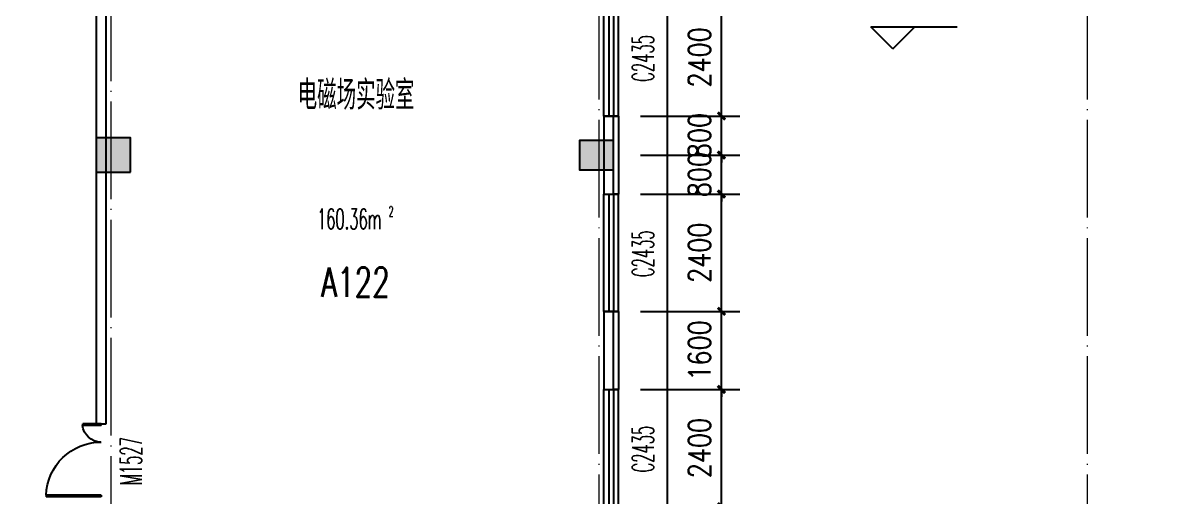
# Model space of a CAD drawing. Extents: x 1417642 to 3570900, y 124798 to 1191112.
# Drawn here: x 1455679 to 1479279, y 712533 to 722236 of the extents above; entities that cross this region are included whole.
import ezdxf

# ---------------------------------------------------------------- set-up
doc = ezdxf.new("R2010")
doc.units = 0
doc.header["$LTSCALE"] = 1000
doc.header["$MEASUREMENT"] = 0
doc.linetypes.add('DOTE', pattern=[2.42, 2, -0.2, 0.02, -0.2])
doc.layers.get('0').update_dxf_attribs({"linetype": 'CONTINUOUS'})
doc.layers.get('Defpoints').update_dxf_attribs({"linetype": 'CONTINUOUS'})
for name, color, linetype in [('colu', 2, 'CONTINUOUS'), ('DIM_ELEV', 3, 'CONTINUOUS'), ('DOTE', 1, 'DOTE'), ('PUB_DIM', 3, 'CONTINUOUS'), ('PUB_TEXT', 40, 'CONTINUOUS'), ('SPACE', 7, 'CONTINUOUS'), ('SURFACE', 6, 'CONTINUOUS'), ('tiaozheng', 20, 'CONTINUOUS'), ('WALL', 4, 'CONTINUOUS'), ('WINDOW', 2, 'CONTINUOUS'), ('WINDOW_TEXT', 7, 'CONTINUOUS'), ('填充', 252, 'CONTINUOUS'), ('屋面轮廓', 101, 'CONTINUOUS'), ('柱填充', 8, 'CONTINUOUS')]:
    doc.layers.add(name, color=color, linetype=linetype)
doc.styles.add('_TCH_SPACE', font='ROMANS', dxfattribs={"width": 0.7, "height": 5, "bigfont": 'Z'})
doc.styles.add('_TCH_WINDOW', font='ROMANS.shx', dxfattribs={"width": 0.7, "height": 400, "bigfont": 'Z.shx'})
doc.styles.add('DIM_FONT', font='SIMPLEX.shx', dxfattribs={"width": 0.8})
doc.styles.add('Z', font='ROMANS', dxfattribs={"width": 0.7, "bigfont": 'Z'})
doc.dimstyles.new('DIMN150', dxfattribs={"dimscale": 1.5, "dimtxt": 300, "dimasz": 100, "dimexe": 250, "dimexo": 300, "dimgap": 150, "dimtad": 1, "dimdec": 0, "dimzin": 0, "dimdsep": 46, "dimtxsty": 'DIM_FONT', "dimblk": 'ARCHTICK', "dimcen": 0.09, "dimdle": 1.5, "dimclrt": 7, "dimazin": 2, "dimtfac": 1, "dimtdec": 0, "dimtix": 1, "dimtmove": 2, "dimatfit": 3, "dimldrblk": 'ARCHTICK', "dimfxl": 1, "dimtolj": 1, "dimtzin": 0, "dimarcsym": 0})

# ---------------------------------------------------------------- blocks, each defined once
blk = doc.blocks.new('e')
at = {"layer": '柱填充'}
h = blk.add_hatch(color=256, dxfattribs=at)
h.paths.add_polyline_path([(1540396, 673470), (1540396, 674070), (1539796, 674070), (1539796, 673470)])
h.paths.add_polyline_path([(1540396, 663470), (1540396, 664070), (1539796, 664070), (1539796, 663470)])
h.paths.add_polyline_path([(1540396, 659870), (1540396, 660470), (1539796, 660470), (1539796, 659870)])
h.paths.add_polyline_path([(1540396, 651870), (1540396, 652470), (1539796, 652470), (1539796, 651870)])
h.paths.add_polyline_path([(1540396, 643870), (1540396, 644470), (1539796, 644470), (1539796, 643870)])
h.paths.add_polyline_path([(1540396, 635870), (1540396, 636470), (1539796, 636470), (1539796, 635870)])
h.paths.add_polyline_path([(1540396, 627870), (1540396, 628470), (1539796, 628470), (1539796, 627870)])
h.paths.add_polyline_path([(1540396, 619870), (1540396, 620470), (1539796, 620470), (1539796, 619870)])
h.paths.add_polyline_path([(1540396, 611870), (1540396, 612470), (1539796, 612470), (1539796, 611870)])
h.paths.add_polyline_path([(1540396, 603870), (1540396, 604470), (1539796, 604470), (1539796, 603870)])
h.paths.add_polyline_path([(1540396, 595870), (1540396, 596470), (1539796, 596470), (1539796, 595870)])
h.paths.add_polyline_path([(1611246, 673470), (1611246, 674070), (1610646, 674070), (1610646, 673470)])
h.paths.add_polyline_path([(1602046, 673370), (1602046, 674070), (1601346, 674070), (1601346, 673370)])
h.paths.add_polyline_path([(1594046, 673370), (1594046, 674070), (1593346, 674070), (1593346, 673370)])
h.paths.add_polyline_path([(1586046, 673370), (1586046, 674070), (1585346, 674070), (1585346, 673370)])
h.paths.add_polyline_path([(1578046, 673370), (1578046, 674070), (1577346, 674070), (1577346, 673370)])
h.paths.add_polyline_path([(1568046, 673370), (1568046, 674070), (1567346, 674070), (1567346, 673370)])
h.paths.add_polyline_path([(1558096, 673370), (1558096, 674070), (1557396, 674070), (1557396, 673370)])
h.paths.add_polyline_path([(1554396, 673370), (1554396, 674070), (1553696, 674070), (1553696, 673370)])
h.paths.add_polyline_path([(1544496, 673370), (1544496, 674070), (1543796, 674070), (1543796, 673370)])
h.paths.add_polyline_path([(1611246, 664070), (1610546, 664070), (1610546, 663470), (1611246, 663470)])
h.paths.add_polyline_path([(1602096, 663470), (1602096, 664270), (1601296, 664270), (1601296, 663470)])
h.paths.add_polyline_path([(1594096, 663470), (1594096, 664270), (1593296, 664270), (1593296, 663470)])
h.paths.add_polyline_path([(1586096, 663470), (1586096, 664270), (1585296, 664270), (1585296, 663470)])
h.paths.add_polyline_path([(1578096, 663470), (1578096, 664270), (1577296, 664270), (1577296, 663470)])
h.paths.add_polyline_path([(1568096, 663470), (1568096, 664270), (1567296, 664270), (1567296, 663470)])
h.paths.add_polyline_path([(1558096, 663470), (1558096, 664170), (1557396, 664170), (1557396, 663470)])
h.paths.add_polyline_path([(1554396, 663470), (1554396, 664170), (1553696, 664170), (1553696, 663470)])
h.paths.add_polyline_path([(1544496, 663470), (1544496, 664170), (1543796, 664170), (1543796, 663470)])
h.paths.add_polyline_path([(1611246, 660470), (1610546, 660470), (1610546, 659870), (1611246, 659870)])
h.paths.add_polyline_path([(1602046, 659770), (1602046, 660470), (1601346, 660470), (1601346, 659770)])
h.paths.add_polyline_path([(1594046, 659770), (1594046, 660470), (1593346, 660470), (1593346, 659770)])
h.paths.add_polyline_path([(1586046, 659770), (1586046, 660470), (1585346, 660470), (1585346, 659770)])
h.paths.add_polyline_path([(1578046, 659770), (1578046, 660470), (1577346, 660470), (1577346, 659770)])
h.paths.add_polyline_path([(1568046, 659770), (1568046, 660470), (1567346, 660470), (1567346, 659770)])
h.paths.add_polyline_path([(1557996, 659870), (1557996, 660470), (1557396, 660470), (1557396, 659870)])
h.paths.add_polyline_path([(1554396, 659870), (1554396, 660470), (1553796, 660470), (1553796, 659870)])
h.paths.add_polyline_path([(1544496, 659770), (1544496, 660470), (1543796, 660470), (1543796, 659770)])
h.paths.add_polyline_path([(1611246, 651870), (1611246, 652470), (1610646, 652470), (1610646, 651870)])
h.paths.add_polyline_path([(1601996, 651870), (1601996, 652470), (1601396, 652470), (1601396, 651870)])
h.paths.add_polyline_path([(1593996, 651870), (1593996, 652470), (1593396, 652470), (1593396, 651870)])
h.paths.add_polyline_path([(1585996, 651870), (1585996, 652470), (1585396, 652470), (1585396, 651870)])
h.paths.add_polyline_path([(1577996, 651870), (1577996, 652470), (1577396, 652470), (1577396, 651870)])
h.paths.add_polyline_path([(1567996, 651820), (1567996, 652520), (1567296, 652520), (1567296, 651820)])
h.paths.add_polyline_path([(1558096, 651820), (1558096, 652520), (1557396, 652520), (1557396, 651820)])
h.paths.add_polyline_path([(1554396, 651820), (1554396, 652520), (1553696, 652520), (1553696, 651820)])
h.paths.add_polyline_path([(1544496, 652470), (1543796, 652470), (1543796, 651870), (1544496, 651870)])
h.paths.add_polyline_path([(1567996, 644470), (1567296, 644470), (1567296, 643870), (1567996, 643870)])
h.paths.add_polyline_path([(1558096, 643820), (1558096, 644520), (1557396, 644520), (1557396, 643820)])
h.paths.add_polyline_path([(1554396, 643820), (1554396, 644520), (1553696, 644520), (1553696, 643820)])
h.paths.add_polyline_path([(1544496, 644470), (1543796, 644470), (1543796, 643870), (1544496, 643870)])
h.paths.add_polyline_path([(1567996, 636470), (1567296, 636470), (1567296, 635870), (1567996, 635870)])
h.paths.add_polyline_path([(1558096, 635820), (1558096, 636520), (1557396, 636520), (1557396, 635820)])
h.paths.add_polyline_path([(1554396, 635820), (1554396, 636520), (1553696, 636520), (1553696, 635820)])
h.paths.add_polyline_path([(1544496, 636470), (1543796, 636470), (1543796, 635870), (1544496, 635870)])
h.paths.add_polyline_path([(1567996, 628470), (1567296, 628470), (1567296, 627870), (1567996, 627870)])
h.paths.add_polyline_path([(1558096, 627820), (1558096, 628520), (1557396, 628520), (1557396, 627820)])
h.paths.add_polyline_path([(1554396, 627820), (1554396, 628520), (1553696, 628520), (1553696, 627820)])
h.paths.add_polyline_path([(1544496, 628470), (1543796, 628470), (1543796, 627870), (1544496, 627870)])
h.paths.add_polyline_path([(1567996, 620470), (1567296, 620470), (1567296, 619870), (1567996, 619870)])
h.paths.add_polyline_path([(1558096, 619820), (1558096, 620520), (1557396, 620520), (1557396, 619820)])
h.paths.add_polyline_path([(1554396, 619820), (1554396, 620520), (1553696, 620520), (1553696, 619820)])
h.paths.add_polyline_path([(1544496, 620470), (1543796, 620470), (1543796, 619870), (1544496, 619870)])
h.paths.add_polyline_path([(1567996, 612470), (1567296, 612470), (1567296, 611870), (1567996, 611870)])
h.paths.add_polyline_path([(1558096, 611820), (1558096, 612520), (1557396, 612520), (1557396, 611820)])
h.paths.add_polyline_path([(1554396, 611820), (1554396, 612520), (1553696, 612520), (1553696, 611820)])
h.paths.add_polyline_path([(1544496, 612470), (1543796, 612470), (1543796, 611870), (1544496, 611870)])
h.paths.add_polyline_path([(1567996, 604470), (1567296, 604470), (1567296, 603870), (1567996, 603870)])
h.paths.add_polyline_path([(1558096, 603820), (1558096, 604520), (1557396, 604520), (1557396, 603820)])
h.paths.add_polyline_path([(1554396, 603820), (1554396, 604520), (1553696, 604520), (1553696, 603820)])
h.paths.add_polyline_path([(1544496, 604470), (1543796, 604470), (1543796, 603870), (1544496, 603870)])
h.paths.add_polyline_path([(1567996, 595870), (1567996, 596470), (1567396, 596470), (1567396, 595870)])
h.paths.add_polyline_path([(1557996, 595870), (1557996, 596470), (1557396, 596470), (1557396, 595870)])
h.paths.add_polyline_path([(1554396, 595870), (1554396, 596470), (1553796, 596470), (1553796, 595870)])
h.paths.add_polyline_path([(1544396, 595870), (1544396, 596470), (1543796, 596470), (1543796, 595870)])
at = {"layer": 'colu'}
for points in [[(1558096, 643820), (1558096, 644520), (1557396, 644520), (1557396, 643820)], [(1567996, 644470), (1567296, 644470), (1567296, 643870), (1567996, 643870)]]:
    blk.add_lwpolyline(points, close=True, dxfattribs=at)
blk = doc.blocks.new('_ArchTick')
at = {"color": 0, "linetype": 'ByBlock', "const_width": 0.4}
blk.add_lwpolyline([(-0.5, -0.5), (0.5, 0.5)], dxfattribs=at)
blk = doc.blocks.new('*D3669')
at = {"layer": 'Defpoints', "color": 0}
for p in [(1467879, 714733), (1469988, 714733), (1467879, 712333)]:
    blk.add_point(p, dxfattribs=at)
at = {"layer": 'PUB_DIM', "color": 0, "lineweight": -2}
for p, q in [((1468329, 714733), (1470363, 714733)), ((1469988, 712331), (1469988, 714735)), ((1468329, 712333), (1470363, 712333))]:
    blk.add_line(p, q, dxfattribs=at)
at = {"layer": 'PUB_DIM', "color": 0, "lineweight": -2, "xscale": 150, "yscale": 150, "zscale": 150}
for p, rotation in [((1469988, 714733), 90), ((1469988, 712333), 270)]:
    blk.add_blockref('_ArchTick', p, dxfattribs=dict(at, rotation=rotation))
at = {"layer": 'PUB_DIM', "color": 7, "insert": (1469538, 713533), "char_height": 450, "attachment_point": 5, "rotation": 90, "style": 'DIM_FONT'}
blk.add_mtext('\\A1;2400', dxfattribs=at)
blk = doc.blocks.new('*D3670')
at = {"layer": 'Defpoints', "color": 0}
for p in [(1467879, 716333), (1469988, 716333), (1467879, 714733)]:
    blk.add_point(p, dxfattribs=at)
at = {"layer": 'PUB_DIM', "color": 0, "lineweight": -2}
for p, q in [((1468329, 716333), (1470363, 716333)), ((1469988, 716333), (1469988, 716483)), ((1469988, 714733), (1469988, 716333)), ((1468329, 714733), (1470363, 714733)), ((1469988, 714733), (1469988, 714583))]:
    blk.add_line(p, q, dxfattribs=at)
at = {"layer": 'PUB_DIM', "color": 0, "lineweight": -2, "xscale": 150, "yscale": 150, "zscale": 150}
for p, rotation in [((1469988, 716333), 270), ((1469988, 714733), 90)]:
    blk.add_blockref('_ArchTick', p, dxfattribs=dict(at, rotation=rotation))
at = {"layer": 'PUB_DIM', "color": 7, "insert": (1469538, 715533), "char_height": 450, "attachment_point": 5, "rotation": 90, "style": 'DIM_FONT'}
blk.add_mtext('\\A1;1600', dxfattribs=at)
blk = doc.blocks.new('*D3671')
at = {"layer": 'Defpoints', "color": 0}
for p in [(1467879, 718733), (1469988, 718733), (1467879, 716333)]:
    blk.add_point(p, dxfattribs=at)
at = {"layer": 'PUB_DIM', "color": 0, "lineweight": -2}
for p, q in [((1468329, 718733), (1470363, 718733)), ((1469988, 716331), (1469988, 718735)), ((1468329, 716333), (1470363, 716333))]:
    blk.add_line(p, q, dxfattribs=at)
at = {"layer": 'PUB_DIM', "color": 0, "lineweight": -2, "xscale": 150, "yscale": 150, "zscale": 150}
for p, rotation in [((1469988, 718733), 90), ((1469988, 716333), 270)]:
    blk.add_blockref('_ArchTick', p, dxfattribs=dict(at, rotation=rotation))
at = {"layer": 'PUB_DIM', "color": 7, "insert": (1469538, 717533), "char_height": 450, "attachment_point": 5, "rotation": 90, "style": 'DIM_FONT'}
blk.add_mtext('\\A1;2400', dxfattribs=at)
blk = doc.blocks.new('*D3672')
at = {"layer": 'Defpoints', "color": 0}
for p in [(1467879, 719533), (1469988, 719533), (1467879, 718733)]:
    blk.add_point(p, dxfattribs=at)
at = {"layer": 'PUB_DIM', "color": 0, "lineweight": -2}
for p, q in [((1469988, 719533), (1469988, 719683)), ((1468329, 719533), (1470363, 719533)), ((1469988, 718733), (1469988, 719533)), ((1468329, 718733), (1470363, 718733)), ((1469988, 718733), (1469988, 718583))]:
    blk.add_line(p, q, dxfattribs=at)
at = {"layer": 'PUB_DIM', "color": 0, "lineweight": -2, "xscale": 150, "yscale": 150, "zscale": 150}
for p, rotation in [((1469988, 719533), 270), ((1469988, 718733), 90)]:
    blk.add_blockref('_ArchTick', p, dxfattribs=dict(at, rotation=rotation))
at = {"layer": 'PUB_DIM', "color": 7, "insert": (1469538, 719133), "char_height": 450, "attachment_point": 5, "rotation": 90, "style": 'DIM_FONT'}
blk.add_mtext('\\A1;800', dxfattribs=at)
blk = doc.blocks.new('*D3673')
at = {"layer": 'Defpoints', "color": 0}
for p in [(1467879, 720333), (1469988, 720333), (1467879, 719533)]:
    blk.add_point(p, dxfattribs=at)
at = {"layer": 'PUB_DIM', "color": 0, "lineweight": -2}
for p, q in [((1468329, 720333), (1470363, 720333)), ((1469988, 720333), (1469988, 720483)), ((1469988, 719533), (1469988, 720333)), ((1468329, 719533), (1470363, 719533)), ((1469988, 719533), (1469988, 719383))]:
    blk.add_line(p, q, dxfattribs=at)
at = {"layer": 'PUB_DIM', "color": 0, "lineweight": -2, "xscale": 150, "yscale": 150, "zscale": 150}
for p, rotation in [((1469988, 720333), 270), ((1469988, 719533), 90)]:
    blk.add_blockref('_ArchTick', p, dxfattribs=dict(at, rotation=rotation))
at = {"layer": 'PUB_DIM', "color": 7, "insert": (1469538, 719933), "char_height": 450, "attachment_point": 5, "rotation": 90, "style": 'DIM_FONT'}
blk.add_mtext('\\A1;800', dxfattribs=at)
blk = doc.blocks.new('*D3674')
at = {"layer": 'Defpoints', "color": 0}
for p in [(1467879, 722733), (1469988, 722733), (1467879, 720333)]:
    blk.add_point(p, dxfattribs=at)
at = {"layer": 'PUB_DIM', "color": 0, "lineweight": -2}
for p, q in [((1468329, 722733), (1470363, 722733)), ((1469988, 720331), (1469988, 722735)), ((1468329, 720333), (1470363, 720333))]:
    blk.add_line(p, q, dxfattribs=at)
at = {"layer": 'PUB_DIM', "color": 0, "lineweight": -2, "xscale": 150, "yscale": 150, "zscale": 150}
for p, rotation in [((1469988, 722733), 90), ((1469988, 720333), 270)]:
    blk.add_blockref('_ArchTick', p, dxfattribs=dict(at, rotation=rotation))
at = {"layer": 'PUB_DIM', "color": 7, "insert": (1469538, 721533), "char_height": 450, "attachment_point": 5, "rotation": 90, "style": 'DIM_FONT'}
blk.add_mtext('\\A1;2400', dxfattribs=at)
blk = doc.blocks.new('$TCHSYS$WIN2D')
for p, q in [((-0.5, 0.5), (0.5, 0.5)), ((-0.5, 0.5), (-0.5, -0.5)), ((0.5, 0.5), (0.5, -0.5)), ((0.5, 0.1667), (-0.5, 0.1667)), ((0.5, -0.1667), (-0.5, -0.1667)), ((-0.5, -0.5), (0.5, -0.5))]:
    blk.add_line(p, q)
blk = doc.blocks.new('$DorLib2D$00000225')
at = {"color": 0}
for p, q in [((0.475, -0.001), (0.475, 0.752)), ((0.475, 0.752), (0.5, 0.752)), ((0.5, -0.001), (0.5, 0.752)), ((-0.5, 0), (-0.5, 0.252)), ((-0.475, 0.252), (-0.5, 0.252)), ((-0.475, 0), (-0.475, 0.252)), ((-0.475, 0), (-0.5, 0)), ((0.475, -0.001), (0.5, -0.001))]:
    blk.add_line(p, q, dxfattribs=at)
for centre, radius, start, end in [((0.505, -0.002), 0.755, 92.2493, 179.7238), ((-0.501, 0.003), 0.251, 359.7899, 84.0974)]:
    blk.add_arc(centre, radius, start, end, dxfattribs=at)

msp = doc.modelspace()

# ---------------------------------------------------------------- linework, layer by layer
at = {"layer": 'DIM_ELEV'}
for p, q in [((1473500.3, 721711.3), (1473050.3, 722161.3)), ((1473050.3, 722161.3), (1474816.5, 722161.3)), ((1473500.3, 721711.3), (1473950.3, 722161.3))]:
    msp.add_line(p, q, dxfattribs=at)
at = {"layer": 'DOTE', "lineweight": 0, "elevation": 0}
for points in [[(1457478.8, 754509.2), (1457478.8, 643548.7)], [(1467478.8, 754133.2), (1467478.8, 643548.7)], [(1477478.8, 754133.2), (1477478.8, 643548.7)]]:
    msp.add_lwpolyline(points, dxfattribs=at)
at = {"layer": 'SURFACE'}
for p, q in [((1467878.8, 720333.2), (1467778.8, 720333.2)), ((1467878.8, 720333.2), (1467878.8, 718733.2)), ((1467878.8, 718733.2), (1467778.8, 718733.2)), ((1467878.8, 716333.2), (1467778.8, 716333.2)), ((1467878.8, 716333.2), (1467878.8, 714733.2)), ((1467878.8, 714733.2), (1467778.8, 714733.2))]:
    msp.add_line(p, q, dxfattribs=at)
at = {"layer": 'WALL'}
for p, q in [((1457178.8, 725033.2), (1457178.8, 714033.2)), ((1457378.8, 714033.2), (1457378.8, 725033.2)), ((1467578.8, 720333.2), (1467578.8, 718733.2)), ((1467778.8, 720333.2), (1467578.8, 720333.2)), ((1467778.8, 718733.2), (1467778.8, 720333.2)), ((1467578.8, 718733.2), (1467778.8, 718733.2)), ((1467578.8, 716333.2), (1467578.8, 714733.2)), ((1467778.8, 716333.2), (1467578.8, 716333.2)), ((1467778.8, 714733.2), (1467778.8, 716333.2)), ((1467578.8, 714733.2), (1467778.8, 714733.2)), ((1457178.8, 714033.2), (1457378.8, 714033.2))]:
    msp.add_line(p, q, dxfattribs=at)
at = {"layer": '屋面轮廓'}
msp.add_line((1468878.8, 724033.2, 0), (1468878.8, 711833.2, 0), dxfattribs=at)

# ---------------------------------------------------------------- block references
at = {"layer": 'tiaozheng', "color": 2}
msp.add_blockref('e', (-100217.4, 75363.3, 0), dxfattribs=at)
at = {"layer": 'WINDOW', "color": 2}
ref = msp.add_blockref('$TCHSYS$WIN2D', (1467728.8, 721533.2), dxfattribs=dict(at, xscale=-2400, yscale=-300, zscale=-2400, rotation=270.0000000000006))
ref.add_attrib('A', 'C2435', (1468602, 721034.5), dxfattribs={"layer": 'WINDOW_TEXT', "color": 2, "height": 446.25, "rotation": 90, "style": '_TCH_WINDOW', "width": 0.494118})
ref = msp.add_blockref('$TCHSYS$WIN2D', (1467728.8, 717533.2), dxfattribs=dict(at, xscale=-2400, yscale=-300, zscale=-2400, rotation=270.0000000000006))
ref.add_attrib('A', 'C2435', (1468602, 717034.5), dxfattribs={"layer": 'WINDOW_TEXT', "color": 2, "height": 446.25, "rotation": 90, "style": '_TCH_WINDOW', "width": 0.494118})
ref = msp.add_blockref('$TCHSYS$WIN2D', (1467728.8, 713533.2), dxfattribs=dict(at, xscale=-2400, yscale=-300, zscale=-2400, rotation=270.0000000000006))
ref.add_attrib('A', 'C2435', (1468602, 713034.5), dxfattribs={"layer": 'WINDOW_TEXT', "color": 2, "height": 446.25, "rotation": 90, "style": '_TCH_WINDOW', "width": 0.494118})
at = {"layer": 'WINDOW', "lineweight": 0}
ref = msp.add_blockref('$DorLib2D$00000225', (1457278.8, 713283.2), dxfattribs=dict(at, xscale=-1500, yscale=1500, zscale=-1500, rotation=90.00000000000087))
ref.add_attrib('A', 'M1527', (1458114.5, 712774), dxfattribs={"layer": 'WINDOW_TEXT', "lineweight": 0, "height": 446.25, "rotation": 90, "style": '_TCH_WINDOW', "width": 0.494118})

# ---------------------------------------------------------------- texts
at = {"layer": 'PUB_TEXT', "color": 1, "lineweight": 60, "style": 'Z', "width": 0.7}
msp.add_text('A122', height=600, dxfattribs=at).set_placement((1461787.6, 716630.7))
at = {"layer": 'SPACE', "style": '_TCH_SPACE', "width": 0.525}
for s, height, p in [('160.36m', 420, (1461701.3, 718014.2, 0)), ('2', 210, (1463171.3, 718276.7, 0))]:
    msp.add_text(s, height=height, dxfattribs=at).set_placement(p)
at = {"layer": '填充', "insert": (1461305.1, 721061.2), "char_height": 600, "width": 5193.527, "attachment_point": 1, "style": '_TCH_WINDOW'}
msp.add_mtext('电磁场实验室', dxfattribs=at)

# ---------------------------------------------------------------- dimensions: what is measured, and where the dimension line sits
at = {"layer": 'PUB_DIM'}
for p1, p2, picture, middle in [((1467878.8, 720333.2), (1467878.8, 722733.2), '*D3674', (1469538.4, 721533.2)), ((1467878.8, 719533.2), (1467878.8, 720333.2), '*D3673', (1469538.4, 719933.2)), ((1467878.8, 718733.2), (1467878.8, 719533.2), '*D3672', (1469538.4, 719133.2)), ((1467878.8, 716333.2), (1467878.8, 718733.2), '*D3671', (1469538.4, 717533.2)), ((1467878.8, 714733.2), (1467878.8, 716333.2), '*D3670', (1469538.4, 715533.2)), ((1467878.8, 712333.2), (1467878.8, 714733.2), '*D3669', (1469538.4, 713533.2))]:
    dim = msp.add_aligned_dim(p1=p1, p2=p2, distance=-2109.5, dimstyle='DIMN150', dxfattribs=at)
    dim.commit()
    dim.dimension.update_dxf_attribs({"geometry": picture, "text_midpoint": middle})

doc.saveas('drawing.dxf')
